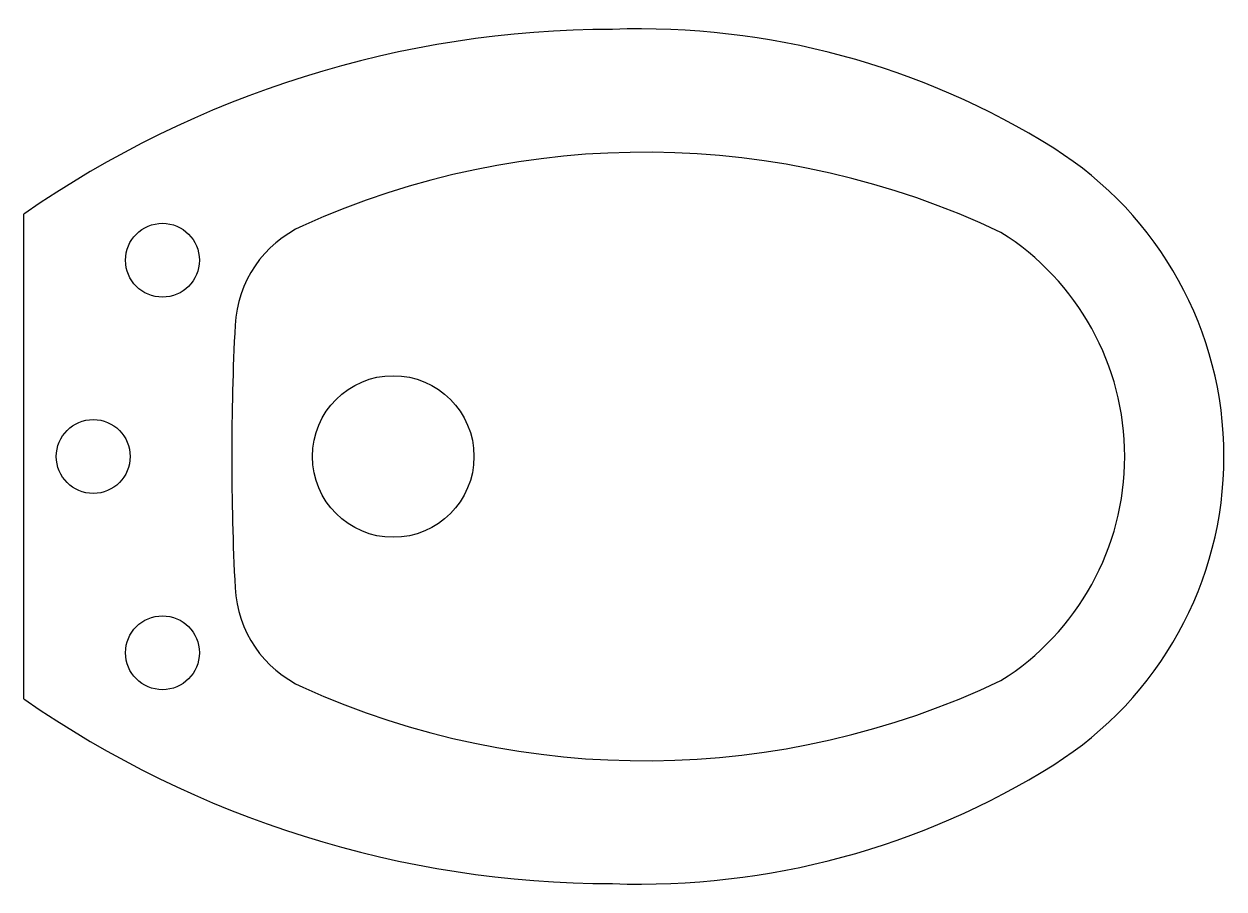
# Model space of a CAD drawing. Header units: millimetres. Extents: x 65.385 to 65.905, y 160.943 to 161.318.
import ezdxf

# ---------------------------------------------------------------- set-up
doc = ezdxf.new("R2010")
doc.units = ezdxf.units.MM

# ---------------------------------------------------------------- blocks, each defined once
blk = doc.blocks.new('*U16')
blk.add_line((0, -0.1050000000000179), (0, 0.1050000000000185))
blk.add_lwpolyline([(0, -0.1050000000000179, 0.1529330386974446), (0.2550000000001091, -0.1849999999999451, 0.1498770770109408), (0.4462037724697439, -0.1334818788941445, 0.5528557744450117), (0.4462037724697439, 0.1334818788941451, 0.1498770770109408), (0.2550000000001091, 0.1849999999999457, 0.1529330386974446), (0, 0.1050000000000185)], format="xyb")
for centre, radius in [((0.05999999999994543, 0.08500000000003669), 0.016), ((0.1599999999998545, 3.05311331771918e-16), 0.035), ((0.03000000000020009, 3.05311331771918e-16), 0.016), ((0.05999999999994543, -0.08500000000003607), 0.016)]:
    blk.add_circle(centre, radius)
for centre, radius, start, end in [((0.268984111455211, -0.2286087291595319), 0.3604011318250455, 64.64164026506963, 114.2692515018942), ((0.1414014293377477, 0.05436038905281779), 0.05, 114.2692515018942, 177.0464448171808), ((0.3623815419209677, 3.05311331771918e-16), 0.1146184580791257, 0, 57.8725302723818), ((1.195000000000164, 3.05311331771918e-16), 1.105, 177.0464448171808, 180), ((1.195000000000164, 3.05311331771918e-16), 1.105, 180, 182.9535551828192), ((0.3623815419209677, 3.05311331771918e-16), 0.1146184580791257, 302.1274697276182, 0), ((0.1414014293377477, -0.05436038905281718), 0.05, 182.9535551828192, 245.7307484981057), ((0.268984111455211, 0.2286087291595325), 0.3604011318250455, 245.7307484981057, 295.3583597349303)]:
    blk.add_arc(centre, radius, start, end)

msp = doc.modelspace()

# ---------------------------------------------------------------- block references
msp.add_blockref('*U16', (65.38474176870409, 161.1303107447745))

doc.saveas('drawing.dxf')
